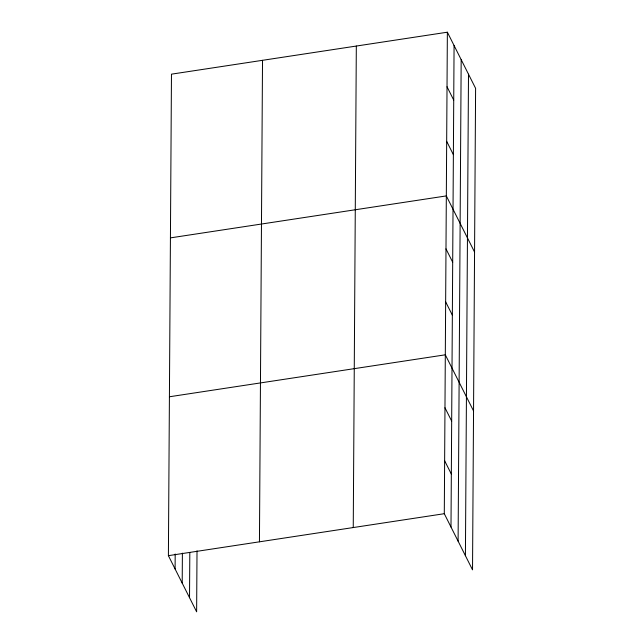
<?xml version="1.0" encoding="UTF-8"?>
<svg xmlns="http://www.w3.org/2000/svg" width="644" height="644" viewBox="0 0 644 644"><rect width="100%" height="100%" fill="white"/><g stroke="black" fill="none" stroke-linecap="round" stroke-linejoin="round"><path stroke-width="0.97" d="M197.016 550.837L196.629 611.8L168.398 555.667L171.473 74.165L447.371 32.2L475.602 88.333L472.527 569.835L444.296 513.703L447.371 32.2M175.096 568.99L175.192 554.001M182.204 583.118L182.397 553.14M189.521 597.672L189.811 552.705M259.443 541.821L262.519 60.319M353.25 527.549L356.325 46.046M450.993 527.025L454.076 45.523M458.101 541.153L461.176 59.651M465.419 555.708L468.502 74.205M170.427 237.878L446.324 195.913L474.556 252.046M169.412 396.768L445.31 354.812L473.541 410.936M168.398 555.667L444.296 513.703M447.025 86.771L453.722 100.094M446.678 141.342L453.376 154.665M445.986 248.874L452.684 262.197M445.648 301.843L452.346 315.166M444.972 407.773L451.669 421.096M444.634 460.742L451.331 474.065"/></g></svg>
